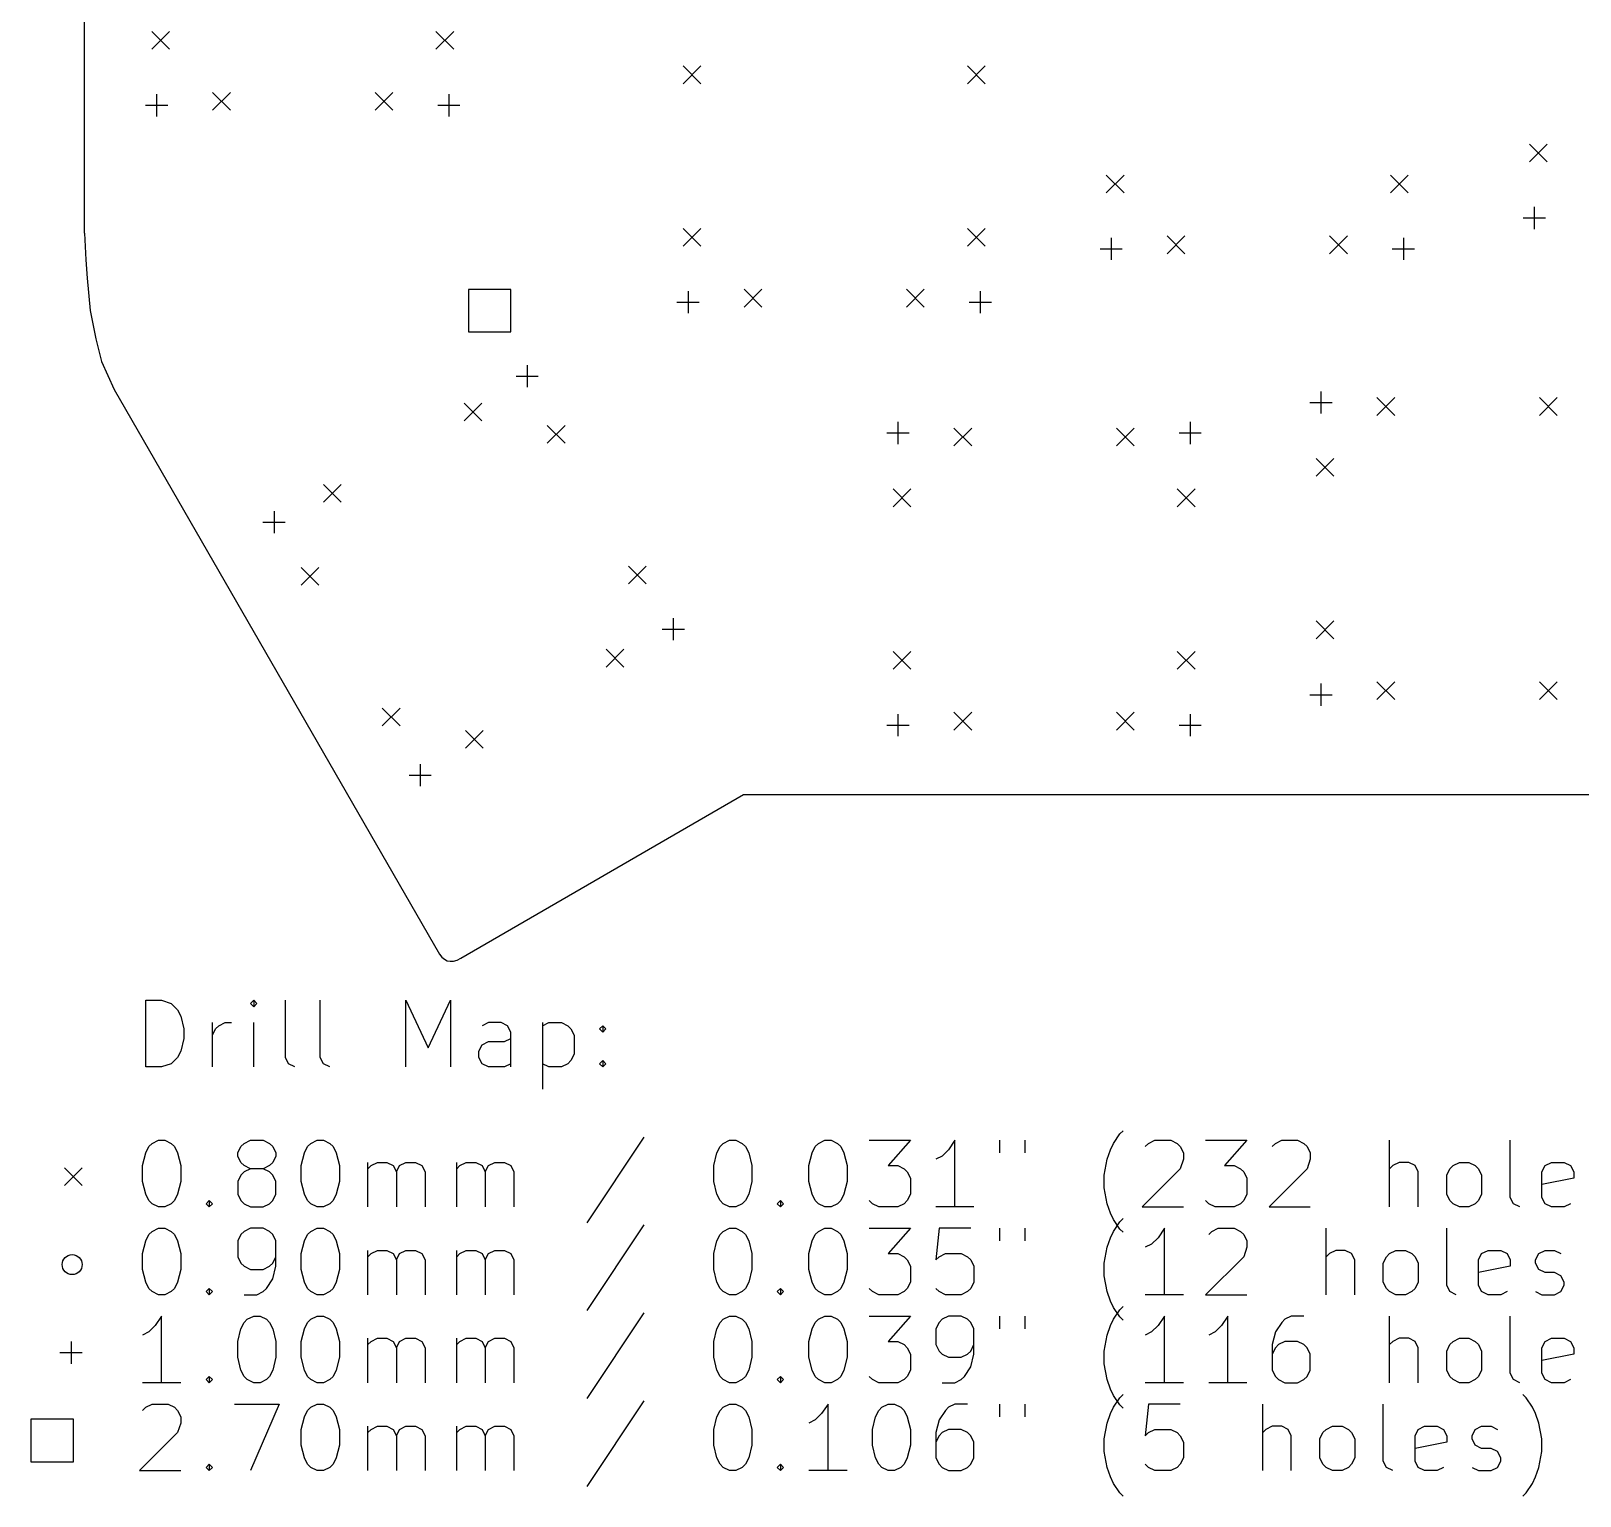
# Model space of a CAD drawing. Extents: x 78 to 220, y -167 to -36.
# Drawn here: x 78.2 to 148, y -167.5 to -101.5 of the extents above; entities that cross this region are included whole.
import ezdxf

# ---------------------------------------------------------------- set-up
doc = ezdxf.new("R2010")
doc.units = 0
doc.layers.add('BLACK', color=7, linetype='CONTINUOUS')

msp = doc.modelspace()

# ---------------------------------------------------------------- linework, layer by layer
at = {"layer": 'BLACK', "linetype": 'CONTINUOUS'}
for p, q in [((80.645, -110.617), (80.7003, -36.7444)), ((83.6748, -101.543), (84.4748, -102.343)), ((84.4748, -101.543), (83.6748, -102.343)), ((96.4748, -101.543), (97.2748, -102.343)), ((97.2748, -101.543), (96.4748, -102.343)), ((107.6, -103.092), (108.4, -103.892)), ((108.4, -103.092), (107.6, -103.892)), ((120.4, -103.092), (121.2, -103.892)), ((121.2, -103.092), (120.4, -103.892)), ((83.8962, -104.364), (83.8962, -105.364)), ((86.4172, -104.285), (87.2172, -105.085)), ((87.2172, -104.285), (86.4172, -105.085)), ((93.7324, -104.285), (94.5324, -105.085)), ((94.5324, -104.285), (93.7324, -105.085)), ((97.0534, -104.364), (97.0534, -105.364)), ((83.3962, -104.864), (84.3962, -104.864)), ((96.5534, -104.864), (97.5534, -104.864)), ((145.7, -106.618), (146.5, -107.418)), ((146.5, -106.618), (145.7, -107.418)), ((126.65, -108.008), (127.45, -108.808)), ((127.45, -108.008), (126.65, -108.808)), ((139.45, -108.008), (140.25, -108.808)), ((140.25, -108.008), (139.45, -108.808)), ((145.921, -109.439), (145.921, -110.439)), ((145.421, -109.939), (146.421, -109.939)), ((80.645, -110.617), (80.7085, -111.823)), ((107.6, -110.408), (108.4, -111.208)), ((108.4, -110.408), (107.6, -111.208)), ((120.4, -110.408), (121.2, -111.208)), ((121.2, -110.408), (120.4, -111.208)), ((126.871, -110.829), (126.871, -111.829)), ((129.392, -110.75), (130.192, -111.55)), ((130.192, -110.75), (129.392, -111.55)), ((136.708, -110.75), (137.508, -111.55)), ((137.508, -110.75), (136.708, -111.55)), ((140.029, -110.829), (140.029, -111.829)), ((126.371, -111.329), (127.371, -111.329)), ((139.529, -111.329), (140.529, -111.329)), ((80.7085, -111.823), (80.772, -112.649)), ((80.772, -112.649), (80.899, -114.109)), ((99.8495, -113.155), (97.9403, -113.155)), ((97.9403, -113.155), (97.9403, -115.064)), ((99.8495, -115.064), (99.8495, -113.155)), ((107.821, -113.229), (107.821, -114.229)), ((110.342, -113.15), (111.142, -113.95)), ((111.142, -113.15), (110.342, -113.95)), ((117.658, -113.15), (118.458, -113.95)), ((118.458, -113.15), (117.658, -113.95)), ((120.979, -113.229), (120.979, -114.229)), ((80.899, -114.109), (81.153, -115.379)), ((107.321, -113.729), (108.321, -113.729)), ((120.479, -113.729), (121.479, -113.729)), ((97.9403, -115.064), (99.8495, -115.064)), ((81.153, -115.379), (81.4197, -116.395)), ((81.4197, -116.395), (81.9785, -117.665)), ((100.079, -117.061), (101.079, -117.061)), ((100.579, -116.561), (100.579, -117.561)), ((81.9785, -117.665), (96.6298, -143.088)), ((136.319, -117.75), (136.319, -118.75)), ((97.7386, -118.276), (98.5386, -119.076)), ((98.5386, -118.276), (97.7386, -119.076)), ((135.819, -118.25), (136.819, -118.25)), ((138.84, -118.028), (139.64, -118.828)), ((139.64, -118.028), (138.84, -118.828)), ((146.155, -118.028), (146.955, -118.828)), ((146.955, -118.028), (146.155, -118.828)), ((117.271, -119.121), (117.271, -120.121)), ((130.429, -119.121), (130.429, -120.121)), ((101.485, -119.28), (102.285, -120.08)), ((102.285, -119.28), (101.485, -120.08)), ((116.771, -119.621), (117.771, -119.621)), ((119.792, -119.4), (120.592, -120.2)), ((120.592, -119.4), (119.792, -120.2)), ((127.108, -119.4), (127.908, -120.2)), ((127.908, -119.4), (127.108, -120.2)), ((129.929, -119.621), (130.929, -119.621)), ((136.098, -120.771), (136.898, -121.571)), ((136.898, -120.771), (136.098, -121.571)), ((91.4034, -121.934), (92.2034, -122.734)), ((92.2034, -121.934), (91.4034, -122.734)), ((117.05, -122.142), (117.85, -122.942)), ((117.85, -122.142), (117.05, -122.942)), ((129.85, -122.142), (130.65, -122.942)), ((130.65, -122.142), (129.85, -122.942)), ((89.1845, -123.14), (89.1845, -124.14)), ((88.6845, -123.64), (89.6845, -123.64)), ((90.3996, -125.68), (91.1996, -126.48)), ((91.1996, -125.68), (90.3996, -126.48)), ((105.142, -125.615), (105.942, -126.415)), ((105.942, -125.615), (105.142, -126.415)), ((107.158, -127.955), (107.158, -128.955)), ((136.098, -128.086), (136.898, -128.886)), ((136.898, -128.086), (136.098, -128.886)), ((106.658, -128.455), (107.658, -128.455)), ((104.139, -129.361), (104.939, -130.161)), ((104.939, -129.361), (104.139, -130.161)), ((117.05, -129.458), (117.85, -130.258)), ((117.85, -129.458), (117.05, -130.258)), ((129.85, -129.458), (130.65, -130.258)), ((130.65, -129.458), (129.85, -130.258)), ((136.319, -130.907), (136.319, -131.907)), ((138.84, -130.828), (139.64, -131.628)), ((139.64, -130.828), (138.84, -131.628)), ((146.155, -130.828), (146.955, -131.628)), ((146.955, -130.828), (146.155, -131.628)), ((135.819, -131.407), (136.819, -131.407)), ((94.0572, -132.015), (94.8572, -132.815)), ((94.8572, -132.015), (94.0572, -132.815)), ((117.271, -132.279), (117.271, -133.279)), ((119.792, -132.2), (120.592, -133)), ((120.592, -132.2), (119.792, -133)), ((127.108, -132.2), (127.908, -133)), ((127.908, -132.2), (127.108, -133)), ((130.429, -132.279), (130.429, -133.279)), ((97.8034, -133.019), (98.6034, -133.819)), ((98.6034, -133.019), (97.8034, -133.819)), ((116.771, -132.779), (117.771, -132.779)), ((129.929, -132.779), (130.929, -132.779)), ((95.7631, -134.534), (95.7631, -135.534)), ((95.2631, -135.034), (96.2631, -135.034)), ((97.5948, -143.272), (110.32, -135.905)), ((110.32, -135.905), (170.693, -135.905)), ((96.6298, -143.088), (96.7353, -143.223)), ((96.7353, -143.223), (96.8523, -143.323)), ((96.8523, -143.323), (96.9805, -143.386)), ((96.9805, -143.386), (97.1193, -143.414)), ((97.1193, -143.414), (97.2682, -143.404)), ((97.2682, -143.404), (97.4269, -143.357)), ((97.4269, -143.357), (97.5948, -143.272)), ((83.4093, -148.171), (83.4093, -145.171)), ((83.4093, -145.171), (84.1236, -145.171)), ((84.1236, -145.171), (84.5521, -145.314)), ((84.5521, -145.314), (84.8379, -145.6)), ((84.8379, -145.6), (84.9807, -145.885)), ((88.2664, -145.171), (88.1236, -145.314)), ((88.1236, -145.314), (88.2664, -145.457)), ((88.4093, -145.314), (88.2664, -145.171)), ((88.2664, -145.171), (88.2664, -145.457)), ((88.2664, -145.457), (88.4093, -145.314)), ((89.695, -147.743), (89.695, -145.171)), ((91.2664, -147.743), (91.2664, -145.171)), ((95.1236, -148.171), (95.1236, -145.171)), ((95.1236, -145.171), (96.1236, -147.314)), ((96.1236, -147.314), (97.1236, -145.171)), ((97.1236, -145.171), (97.1236, -148.171)), ((84.9807, -145.885), (85.1236, -146.457)), ((86.4093, -148.171), (86.4093, -146.171)), ((86.5521, -146.457), (86.695, -146.314)), ((86.695, -146.314), (86.9807, -146.171)), ((86.9807, -146.171), (87.2664, -146.171)), ((88.2664, -148.171), (88.2664, -146.171)), ((98.8379, -146.171), (98.5521, -146.314)), ((99.4093, -146.171), (98.8379, -146.171)), ((99.695, -146.314), (99.4093, -146.171)), ((99.8379, -146.6), (99.695, -146.314)), ((101.266, -146.171), (101.266, -149.171)), ((101.266, -146.314), (101.552, -146.171)), ((101.552, -146.171), (102.124, -146.171)), ((102.124, -146.171), (102.409, -146.314)), ((102.409, -146.314), (102.552, -146.457)), ((103.838, -146.457), (103.981, -146.314)), ((103.981, -146.314), (104.124, -146.457)), ((103.981, -146.314), (103.981, -146.6)), ((85.1236, -146.885), (84.9807, -147.457)), ((85.1236, -146.457), (85.1236, -146.885)), ((86.4093, -146.743), (86.5521, -146.457)), ((98.5521, -147.171), (98.8379, -147.028)), ((98.8379, -147.028), (99.5521, -147.028)), ((99.5521, -147.028), (99.8379, -146.885)), ((99.8379, -148.171), (99.8379, -146.6)), ((102.552, -146.457), (102.695, -146.743)), ((102.695, -146.743), (102.695, -147.6)), ((103.981, -146.6), (103.838, -146.457)), ((104.124, -146.457), (103.981, -146.6)), ((84.8379, -147.743), (84.5521, -148.028)), ((84.9807, -147.457), (84.8379, -147.743)), ((89.8379, -148.028), (89.695, -147.743)), ((91.4093, -148.028), (91.2664, -147.743)), ((98.4093, -147.457), (98.5521, -147.171)), ((98.4093, -147.743), (98.4093, -147.457)), ((98.5521, -148.028), (98.4093, -147.743)), ((102.695, -147.6), (102.552, -147.885)), ((84.1236, -148.171), (83.4093, -148.171)), ((84.5521, -148.028), (84.1236, -148.171)), ((90.1236, -148.171), (89.8379, -148.028)), ((91.695, -148.171), (91.4093, -148.028)), ((98.8379, -148.171), (98.5521, -148.028)), ((99.5521, -148.171), (98.8379, -148.171)), ((99.8379, -148.028), (99.5521, -148.171)), ((101.552, -148.171), (101.266, -148.028)), ((102.124, -148.171), (101.552, -148.171)), ((102.409, -148.028), (102.124, -148.171)), ((102.552, -147.885), (102.409, -148.028)), ((103.838, -148.028), (103.981, -147.885)), ((103.981, -148.171), (103.838, -148.028)), ((103.981, -147.885), (104.124, -148.028)), ((103.981, -147.885), (103.981, -148.171)), ((104.124, -148.028), (103.981, -148.171)), ((105.838, -151.328), (103.266, -155.185)), ((126.981, -151.614), (127.266, -151.185)), ((127.266, -151.185), (127.409, -151.043)), ((83.4093, -152.043), (83.5521, -151.757)), ((83.5521, -151.757), (83.695, -151.614)), ((83.695, -151.614), (83.9807, -151.471)), ((83.9807, -151.471), (84.2664, -151.471)), ((84.2664, -151.471), (84.5521, -151.614)), ((84.5521, -151.614), (84.695, -151.757)), ((84.695, -151.757), (84.8379, -152.043)), ((87.5521, -152.043), (87.695, -151.757)), ((87.695, -151.757), (87.8379, -151.614)), ((87.8379, -151.614), (88.1236, -151.471)), ((88.1236, -151.471), (88.695, -151.471)), ((88.695, -151.471), (88.9807, -151.614)), ((88.9807, -151.614), (89.1236, -151.757)), ((89.1236, -151.757), (89.2664, -152.043)), ((90.5521, -152.043), (90.695, -151.757)), ((90.695, -151.757), (90.8379, -151.614)), ((90.8379, -151.614), (91.1236, -151.471)), ((91.1236, -151.471), (91.4093, -151.471)), ((91.4093, -151.471), (91.695, -151.614)), ((91.695, -151.614), (91.8379, -151.757)), ((91.8379, -151.757), (91.9807, -152.043)), ((109.124, -152.043), (109.266, -151.757)), ((109.266, -151.757), (109.409, -151.614)), ((109.409, -151.614), (109.695, -151.471)), ((109.695, -151.471), (109.981, -151.471)), ((109.981, -151.471), (110.266, -151.614)), ((110.266, -151.614), (110.409, -151.757)), ((110.409, -151.757), (110.552, -152.043)), ((113.409, -152.043), (113.552, -151.757)), ((113.552, -151.757), (113.695, -151.614)), ((113.695, -151.614), (113.981, -151.471)), ((113.981, -151.471), (114.266, -151.471)), ((114.266, -151.471), (114.552, -151.614)), ((114.552, -151.614), (114.695, -151.757)), ((114.695, -151.757), (114.838, -152.043)), ((115.981, -151.471), (117.838, -151.471)), ((117.838, -151.471), (116.838, -152.614)), ((119.552, -151.9), (119.266, -152.185)), ((119.838, -151.471), (119.552, -151.9)), ((119.838, -154.471), (119.838, -151.471)), ((121.838, -151.471), (121.838, -152.043)), ((122.981, -151.471), (122.981, -152.043)), ((126.695, -152.328), (126.838, -151.9)), ((126.838, -151.9), (126.981, -151.614)), ((128.409, -151.757), (128.552, -151.614)), ((128.552, -151.614), (128.838, -151.471)), ((128.838, -151.471), (129.552, -151.471)), ((129.552, -151.471), (129.838, -151.614)), ((129.838, -151.614), (129.981, -151.757)), ((129.981, -151.757), (130.124, -152.043)), ((131.124, -151.471), (132.981, -151.471)), ((132.981, -151.471), (131.981, -152.614)), ((134.124, -151.757), (134.266, -151.614)), ((134.266, -151.614), (134.552, -151.471)), ((134.552, -151.471), (135.266, -151.471)), ((135.266, -151.471), (135.552, -151.614)), ((135.552, -151.614), (135.695, -151.757)), ((135.695, -151.757), (135.838, -152.043)), ((139.409, -154.471), (139.409, -151.471)), ((144.838, -154.043), (144.838, -151.471)), ((79.745, -152.714), (80.545, -153.514)), ((80.545, -152.714), (79.745, -153.514)), ((83.2664, -152.614), (83.4093, -152.043)), ((83.2664, -153.328), (83.2664, -152.614)), ((84.8379, -152.043), (84.9807, -152.614)), ((84.9807, -152.614), (84.9807, -153.328)), ((87.5521, -152.185), (87.5521, -152.043)), ((87.695, -152.471), (87.5521, -152.185)), ((87.8379, -152.614), (87.695, -152.471)), ((88.1236, -152.757), (87.8379, -152.614)), ((88.9807, -152.614), (88.695, -152.757)), ((89.1236, -152.471), (88.9807, -152.614)), ((89.2664, -152.185), (89.1236, -152.471)), ((89.2664, -152.043), (89.2664, -152.185)), ((90.4093, -152.614), (90.5521, -152.043)), ((90.4093, -153.328), (90.4093, -152.614)), ((91.9807, -152.043), (92.1236, -152.614)), ((92.1236, -152.614), (92.1236, -153.328)), ((93.4093, -154.471), (93.4093, -152.471)), ((93.4093, -152.757), (93.5521, -152.614)), ((93.5521, -152.614), (93.8379, -152.471)), ((93.8379, -152.471), (94.2664, -152.471)), ((94.2664, -152.471), (94.5521, -152.614)), ((94.5521, -152.614), (94.695, -152.9)), ((94.695, -152.9), (94.8379, -152.614)), ((94.8379, -152.614), (95.1236, -152.471)), ((95.1236, -152.471), (95.5521, -152.471)), ((95.5521, -152.471), (95.8379, -152.614)), ((95.8379, -152.614), (95.9807, -152.9)), ((97.4093, -154.471), (97.4093, -152.471)), ((97.4093, -152.757), (97.5521, -152.614)), ((97.5521, -152.614), (97.8379, -152.471)), ((97.8379, -152.471), (98.2664, -152.471)), ((98.2664, -152.471), (98.5521, -152.614)), ((98.5521, -152.614), (98.695, -152.9)), ((98.695, -152.9), (98.8379, -152.614)), ((98.8379, -152.614), (99.1236, -152.471)), ((99.1236, -152.471), (99.5521, -152.471)), ((99.5521, -152.471), (99.8379, -152.614)), ((99.8379, -152.614), (99.9807, -152.9)), ((108.981, -152.614), (109.124, -152.043)), ((108.981, -153.328), (108.981, -152.614)), ((110.552, -152.043), (110.695, -152.614)), ((110.695, -152.614), (110.695, -153.328)), ((113.266, -152.614), (113.409, -152.043)), ((113.266, -153.328), (113.266, -152.614)), ((114.838, -152.043), (114.981, -152.614)), ((114.981, -152.614), (114.981, -153.328)), ((116.838, -152.614), (117.266, -152.614)), ((117.266, -152.614), (117.552, -152.757)), ((119.266, -152.185), (118.981, -152.328)), ((126.552, -153.043), (126.695, -152.328)), ((130.124, -152.328), (129.981, -152.757)), ((130.124, -152.043), (130.124, -152.328)), ((131.981, -152.614), (132.409, -152.614)), ((132.409, -152.614), (132.695, -152.757)), ((135.838, -152.328), (135.695, -152.757)), ((135.838, -152.043), (135.838, -152.328)), ((139.552, -152.614), (139.409, -152.757)), ((139.838, -152.471), (139.552, -152.614)), ((140.266, -152.471), (139.838, -152.471)), ((140.552, -152.614), (140.266, -152.471)), ((140.695, -152.9), (140.552, -152.614)), ((142.124, -152.757), (142.266, -152.614)), ((142.266, -152.614), (142.552, -152.471)), ((142.552, -152.471), (142.981, -152.471)), ((142.981, -152.471), (143.266, -152.614)), ((143.266, -152.614), (143.409, -152.757)), ((146.266, -152.9), (146.409, -152.614)), ((146.409, -152.614), (146.695, -152.471)), ((146.695, -152.471), (147.266, -152.471)), ((147.266, -152.471), (147.552, -152.614)), ((147.552, -152.614), (147.695, -152.9)), ((83.4093, -153.9), (83.2664, -153.328)), ((84.9807, -153.328), (84.8379, -153.9)), ((87.695, -153.043), (87.5521, -153.328)), ((87.5521, -153.328), (87.5521, -153.9)), ((87.8379, -152.9), (87.695, -153.043)), ((88.1236, -152.757), (87.8379, -152.9)), ((88.695, -152.757), (88.1236, -152.757)), ((88.9807, -152.9), (88.695, -152.757)), ((89.1236, -153.043), (88.9807, -152.9)), ((89.2664, -153.328), (89.1236, -153.043)), ((89.2664, -153.9), (89.2664, -153.328)), ((90.5521, -153.9), (90.4093, -153.328)), ((92.1236, -153.328), (91.9807, -153.9)), ((94.695, -152.9), (94.695, -154.471)), ((95.9807, -152.9), (95.9807, -154.471)), ((98.695, -152.9), (98.695, -154.471)), ((99.9807, -152.9), (99.9807, -154.471)), ((109.124, -153.9), (108.981, -153.328)), ((110.695, -153.328), (110.552, -153.9)), ((113.409, -153.9), (113.266, -153.328)), ((114.981, -153.328), (114.838, -153.9)), ((117.552, -152.757), (117.695, -152.9)), ((117.695, -152.9), (117.838, -153.185)), ((117.838, -153.185), (117.838, -153.9)), ((126.552, -153.614), (126.552, -153.043)), ((129.981, -152.757), (128.266, -154.471)), ((132.695, -152.757), (132.838, -152.9)), ((132.838, -152.9), (132.981, -153.185)), ((132.981, -153.185), (132.981, -153.9)), ((135.695, -152.757), (133.981, -154.471)), ((140.695, -154.471), (140.695, -152.9)), ((141.981, -153.043), (142.124, -152.757)), ((141.981, -153.9), (141.981, -153.043)), ((143.409, -152.757), (143.552, -153.043)), ((143.552, -153.043), (143.552, -153.9)), ((146.266, -154.043), (146.266, -152.9)), ((147.695, -153.185), (146.266, -153.471)), ((147.695, -152.9), (147.695, -153.185)), ((83.5521, -154.185), (83.4093, -153.9)), ((84.8379, -153.9), (84.695, -154.185)), ((87.5521, -153.9), (87.695, -154.185)), ((89.1236, -154.185), (89.2664, -153.9)), ((90.695, -154.185), (90.5521, -153.9)), ((91.9807, -153.9), (91.8379, -154.185)), ((109.266, -154.185), (109.124, -153.9)), ((110.552, -153.9), (110.409, -154.185)), ((113.552, -154.185), (113.409, -153.9)), ((114.838, -153.9), (114.695, -154.185)), ((117.838, -153.9), (117.695, -154.185)), ((126.695, -154.328), (126.552, -153.614)), ((132.981, -153.9), (132.838, -154.185)), ((142.124, -154.185), (141.981, -153.9)), ((143.552, -153.9), (143.409, -154.185)), ((144.981, -154.328), (144.838, -154.043)), ((146.409, -154.328), (146.266, -154.043)), ((83.695, -154.328), (83.5521, -154.185)), ((83.9807, -154.471), (83.695, -154.328)), ((84.2664, -154.471), (83.9807, -154.471)), ((84.5521, -154.328), (84.2664, -154.471)), ((84.695, -154.185), (84.5521, -154.328)), ((86.1236, -154.328), (86.2664, -154.185)), ((86.2664, -154.471), (86.1236, -154.328)), ((86.2664, -154.185), (86.4093, -154.328)), ((86.2664, -154.185), (86.2664, -154.471)), ((86.4093, -154.328), (86.2664, -154.471)), ((87.695, -154.185), (87.8379, -154.328)), ((87.8379, -154.328), (88.1236, -154.471)), ((88.1236, -154.471), (88.695, -154.471)), ((88.695, -154.471), (88.9807, -154.328)), ((88.9807, -154.328), (89.1236, -154.185)), ((90.8379, -154.328), (90.695, -154.185)), ((91.1236, -154.471), (90.8379, -154.328)), ((91.4093, -154.471), (91.1236, -154.471)), ((91.695, -154.328), (91.4093, -154.471)), ((91.8379, -154.185), (91.695, -154.328)), ((109.409, -154.328), (109.266, -154.185)), ((109.695, -154.471), (109.409, -154.328)), ((109.981, -154.471), (109.695, -154.471)), ((110.266, -154.328), (109.981, -154.471)), ((110.409, -154.185), (110.266, -154.328)), ((111.838, -154.328), (111.981, -154.185)), ((111.981, -154.471), (111.838, -154.328)), ((111.981, -154.185), (112.124, -154.328)), ((111.981, -154.185), (111.981, -154.471)), ((112.124, -154.328), (111.981, -154.471)), ((113.695, -154.328), (113.552, -154.185)), ((113.981, -154.471), (113.695, -154.328)), ((114.266, -154.471), (113.981, -154.471)), ((114.552, -154.328), (114.266, -154.471)), ((114.695, -154.185), (114.552, -154.328)), ((116.124, -154.328), (115.981, -154.185)), ((116.409, -154.471), (116.124, -154.328)), ((117.266, -154.471), (116.409, -154.471)), ((117.552, -154.328), (117.266, -154.471)), ((117.695, -154.185), (117.552, -154.328)), ((120.695, -154.471), (118.981, -154.471)), ((126.838, -154.757), (126.695, -154.328)), ((126.981, -155.043), (126.838, -154.757)), ((128.266, -154.471), (130.124, -154.471)), ((131.266, -154.328), (131.124, -154.185)), ((131.552, -154.471), (131.266, -154.328)), ((132.409, -154.471), (131.552, -154.471)), ((132.695, -154.328), (132.409, -154.471)), ((132.838, -154.185), (132.695, -154.328)), ((133.981, -154.471), (135.838, -154.471)), ((142.266, -154.328), (142.124, -154.185)), ((142.552, -154.471), (142.266, -154.328)), ((142.981, -154.471), (142.552, -154.471)), ((143.266, -154.328), (142.981, -154.471)), ((143.409, -154.185), (143.266, -154.328)), ((145.266, -154.471), (144.981, -154.328)), ((146.695, -154.471), (146.409, -154.328)), ((147.266, -154.471), (146.695, -154.471)), ((147.552, -154.328), (147.266, -154.471)), ((83.695, -155.574), (83.9807, -155.431)), ((83.9807, -155.431), (84.2664, -155.431)), ((84.2664, -155.431), (84.5521, -155.574)), ((88.1236, -155.431), (87.8379, -155.574)), ((88.695, -155.431), (88.1236, -155.431)), ((88.9807, -155.574), (88.695, -155.431)), ((90.8379, -155.574), (91.1236, -155.431)), ((91.1236, -155.431), (91.4093, -155.431)), ((91.4093, -155.431), (91.695, -155.574)), ((105.838, -155.288), (103.266, -159.145)), ((109.409, -155.574), (109.695, -155.431)), ((109.695, -155.431), (109.981, -155.431)), ((109.981, -155.431), (110.266, -155.574)), ((113.695, -155.574), (113.981, -155.431)), ((113.981, -155.431), (114.266, -155.431)), ((114.266, -155.431), (114.552, -155.574)), ((115.981, -155.431), (117.838, -155.431)), ((117.838, -155.431), (116.838, -156.574)), ((119.124, -155.431), (118.981, -156.86)), ((120.552, -155.431), (119.124, -155.431)), ((121.838, -155.431), (121.838, -156.003)), ((122.981, -155.431), (122.981, -156.003)), ((127.266, -155.471), (126.981, -155.043)), ((126.981, -155.574), (127.266, -155.145)), ((127.266, -155.145), (127.409, -155.003)), ((127.409, -155.614), (127.266, -155.471)), ((129.266, -155.431), (128.981, -155.86)), ((129.266, -158.431), (129.266, -155.431)), ((131.409, -155.574), (131.695, -155.431)), ((131.695, -155.431), (132.409, -155.431)), ((132.409, -155.431), (132.695, -155.574)), ((136.552, -158.431), (136.552, -155.431)), ((141.981, -158.003), (141.981, -155.431)), ((83.2664, -156.574), (83.4093, -156.003)), ((83.4093, -156.003), (83.5521, -155.717)), ((83.5521, -155.717), (83.695, -155.574)), ((84.5521, -155.574), (84.695, -155.717)), ((84.695, -155.717), (84.8379, -156.003)), ((84.8379, -156.003), (84.9807, -156.574)), ((87.695, -155.717), (87.5521, -156.003)), ((87.5521, -156.003), (87.5521, -156.717)), ((87.8379, -155.574), (87.695, -155.717)), ((89.1236, -155.717), (88.9807, -155.574)), ((89.2664, -156.003), (89.1236, -155.717)), ((89.2664, -157.145), (89.2664, -156.003)), ((90.4093, -156.574), (90.5521, -156.003)), ((90.5521, -156.003), (90.695, -155.717)), ((90.695, -155.717), (90.8379, -155.574)), ((91.695, -155.574), (91.8379, -155.717)), ((91.8379, -155.717), (91.9807, -156.003)), ((91.9807, -156.003), (92.1236, -156.574)), ((108.981, -156.574), (109.124, -156.003)), ((109.124, -156.003), (109.266, -155.717)), ((109.266, -155.717), (109.409, -155.574)), ((110.266, -155.574), (110.409, -155.717)), ((110.409, -155.717), (110.552, -156.003)), ((110.552, -156.003), (110.695, -156.574)), ((113.266, -156.574), (113.409, -156.003)), ((113.409, -156.003), (113.552, -155.717)), ((113.552, -155.717), (113.695, -155.574)), ((114.552, -155.574), (114.695, -155.717)), ((114.695, -155.717), (114.838, -156.003)), ((114.838, -156.003), (114.981, -156.574)), ((126.695, -156.288), (126.838, -155.86)), ((126.838, -155.86), (126.981, -155.574)), ((128.695, -156.145), (128.409, -156.288)), ((128.981, -155.86), (128.695, -156.145)), ((131.266, -155.717), (131.409, -155.574)), ((132.695, -155.574), (132.838, -155.717)), ((132.838, -155.717), (132.981, -156.003)), ((132.981, -156.003), (132.981, -156.288)), ((83.2664, -157.288), (83.2664, -156.574)), ((84.9807, -156.574), (84.9807, -157.288)), ((87.5521, -156.717), (87.695, -157.003)), ((89.1236, -157.003), (89.2664, -156.717)), ((90.4093, -157.288), (90.4093, -156.574)), ((92.1236, -156.574), (92.1236, -157.288)), ((93.4093, -158.431), (93.4093, -156.431)), ((93.4093, -156.717), (93.5521, -156.574)), ((93.5521, -156.574), (93.8379, -156.431)), ((93.8379, -156.431), (94.2664, -156.431)), ((94.2664, -156.431), (94.5521, -156.574)), ((94.5521, -156.574), (94.695, -156.86)), ((94.695, -156.86), (94.8379, -156.574)), ((94.695, -156.86), (94.695, -158.431)), ((94.8379, -156.574), (95.1236, -156.431)), ((95.1236, -156.431), (95.5521, -156.431)), ((95.5521, -156.431), (95.8379, -156.574)), ((95.8379, -156.574), (95.9807, -156.86)), ((95.9807, -156.86), (95.9807, -158.431)), ((97.4093, -158.431), (97.4093, -156.431)), ((97.4093, -156.717), (97.5521, -156.574)), ((97.5521, -156.574), (97.8379, -156.431)), ((97.8379, -156.431), (98.2664, -156.431)), ((98.2664, -156.431), (98.5521, -156.574)), ((98.5521, -156.574), (98.695, -156.86)), ((98.695, -156.86), (98.8379, -156.574)), ((98.695, -156.86), (98.695, -158.431)), ((98.8379, -156.574), (99.1236, -156.431)), ((99.1236, -156.431), (99.5521, -156.431)), ((99.5521, -156.431), (99.8379, -156.574)), ((99.8379, -156.574), (99.9807, -156.86)), ((99.9807, -156.86), (99.9807, -158.431)), ((108.981, -157.288), (108.981, -156.574)), ((110.695, -156.574), (110.695, -157.288)), ((113.266, -157.288), (113.266, -156.574)), ((114.981, -156.574), (114.981, -157.288)), ((116.838, -156.574), (117.266, -156.574)), ((117.266, -156.574), (117.552, -156.717)), ((117.552, -156.717), (117.695, -156.86)), ((117.695, -156.86), (117.838, -157.145)), ((118.981, -156.86), (119.124, -156.717)), ((119.124, -156.717), (119.409, -156.574)), ((119.409, -156.574), (120.124, -156.574)), ((120.124, -156.574), (120.409, -156.717)), ((120.409, -156.717), (120.552, -156.86)), ((120.552, -156.86), (120.695, -157.145)), ((126.552, -157.003), (126.695, -156.288)), ((132.838, -156.717), (131.124, -158.431)), ((132.981, -156.288), (132.838, -156.717)), ((136.695, -156.574), (136.552, -156.717)), ((136.981, -156.431), (136.695, -156.574)), ((137.409, -156.431), (136.981, -156.431)), ((137.695, -156.574), (137.409, -156.431)), ((137.838, -156.86), (137.695, -156.574)), ((137.838, -158.431), (137.838, -156.86)), ((139.124, -157.003), (139.266, -156.717)), ((139.266, -156.717), (139.409, -156.574)), ((139.409, -156.574), (139.695, -156.431)), ((139.695, -156.431), (140.124, -156.431)), ((140.124, -156.431), (140.409, -156.574)), ((140.409, -156.574), (140.552, -156.717)), ((140.552, -156.717), (140.695, -157.003)), ((143.409, -156.86), (143.552, -156.574)), ((143.409, -158.003), (143.409, -156.86)), ((143.552, -156.574), (143.838, -156.431)), ((143.838, -156.431), (144.409, -156.431)), ((144.409, -156.431), (144.695, -156.574)), ((144.695, -156.574), (144.838, -156.86)), ((144.838, -156.86), (144.838, -157.145)), ((145.981, -156.86), (146.124, -156.574)), ((145.981, -157.003), (145.981, -156.86)), ((146.124, -156.574), (146.409, -156.431)), ((146.409, -156.431), (146.838, -156.431)), ((146.838, -156.431), (147.124, -156.574)), ((83.4093, -157.86), (83.2664, -157.288)), ((84.9807, -157.288), (84.8379, -157.86)), ((87.695, -157.003), (87.8379, -157.145)), ((87.8379, -157.145), (88.1236, -157.288)), ((88.1236, -157.288), (88.695, -157.288)), ((88.695, -157.288), (88.9807, -157.145)), ((88.9807, -157.145), (89.1236, -157.003)), ((89.1236, -157.717), (89.2664, -157.145)), ((90.5521, -157.86), (90.4093, -157.288)), ((92.1236, -157.288), (91.9807, -157.86)), ((109.124, -157.86), (108.981, -157.288)), ((110.695, -157.288), (110.552, -157.86)), ((113.409, -157.86), (113.266, -157.288)), ((114.981, -157.288), (114.838, -157.86)), ((117.838, -157.145), (117.838, -157.86)), ((120.695, -157.145), (120.695, -157.86)), ((126.552, -157.574), (126.552, -157.003)), ((126.695, -158.288), (126.552, -157.574)), ((139.124, -157.86), (139.124, -157.003)), ((140.695, -157.003), (140.695, -157.86)), ((144.838, -157.145), (143.409, -157.431)), ((146.124, -157.288), (145.981, -157.003)), ((146.409, -157.431), (146.124, -157.288)), ((146.838, -157.431), (146.409, -157.431)), ((147.124, -157.574), (146.838, -157.431)), ((147.266, -157.86), (147.124, -157.574)), ((83.5521, -158.145), (83.4093, -157.86)), ((83.695, -158.288), (83.5521, -158.145)), ((83.9807, -158.431), (83.695, -158.288)), ((84.5521, -158.288), (84.2664, -158.431)), ((84.695, -158.145), (84.5521, -158.288)), ((84.8379, -157.86), (84.695, -158.145)), ((86.1236, -158.288), (86.2664, -158.145)), ((86.2664, -158.431), (86.1236, -158.288)), ((86.2664, -158.145), (86.4093, -158.288)), ((86.2664, -158.145), (86.2664, -158.431)), ((86.4093, -158.288), (86.2664, -158.431)), ((88.4093, -158.431), (88.695, -158.288)), ((88.695, -158.288), (88.8379, -158.145)), ((88.8379, -158.145), (89.1236, -157.717)), ((90.695, -158.145), (90.5521, -157.86)), ((90.8379, -158.288), (90.695, -158.145)), ((91.1236, -158.431), (90.8379, -158.288)), ((91.695, -158.288), (91.4093, -158.431)), ((91.8379, -158.145), (91.695, -158.288)), ((91.9807, -157.86), (91.8379, -158.145)), ((109.266, -158.145), (109.124, -157.86)), ((109.409, -158.288), (109.266, -158.145)), ((109.695, -158.431), (109.409, -158.288)), ((110.266, -158.288), (109.981, -158.431)), ((110.409, -158.145), (110.266, -158.288)), ((110.552, -157.86), (110.409, -158.145)), ((111.838, -158.288), (111.981, -158.145)), ((111.981, -158.431), (111.838, -158.288)), ((111.981, -158.145), (112.124, -158.288)), ((111.981, -158.145), (111.981, -158.431)), ((112.124, -158.288), (111.981, -158.431)), ((113.552, -158.145), (113.409, -157.86)), ((113.695, -158.288), (113.552, -158.145)), ((113.981, -158.431), (113.695, -158.288)), ((114.552, -158.288), (114.266, -158.431)), ((114.695, -158.145), (114.552, -158.288)), ((114.838, -157.86), (114.695, -158.145)), ((116.124, -158.288), (115.981, -158.145)), ((116.409, -158.431), (116.124, -158.288)), ((117.552, -158.288), (117.266, -158.431)), ((117.695, -158.145), (117.552, -158.288)), ((117.838, -157.86), (117.695, -158.145)), ((119.124, -158.288), (118.981, -158.145)), ((119.409, -158.431), (119.124, -158.288)), ((120.409, -158.288), (120.124, -158.431)), ((120.552, -158.145), (120.409, -158.288)), ((120.695, -157.86), (120.552, -158.145)), ((126.838, -158.717), (126.695, -158.288)), ((139.266, -158.145), (139.124, -157.86)), ((139.409, -158.288), (139.266, -158.145)), ((139.695, -158.431), (139.409, -158.288)), ((140.409, -158.288), (140.124, -158.431)), ((140.552, -158.145), (140.409, -158.288)), ((140.695, -157.86), (140.552, -158.145)), ((142.124, -158.288), (141.981, -158.003)), ((142.409, -158.431), (142.124, -158.288)), ((143.552, -158.288), (143.409, -158.003)), ((143.838, -158.431), (143.552, -158.288)), ((144.695, -158.288), (144.409, -158.431)), ((145.981, -158.288), (146.266, -158.431)), ((146.838, -158.431), (147.124, -158.288)), ((147.124, -158.288), (147.266, -158.003)), ((147.266, -158.003), (147.266, -157.86)), ((84.2664, -158.431), (83.9807, -158.431)), ((87.8379, -158.431), (88.4093, -158.431)), ((91.4093, -158.431), (91.1236, -158.431)), ((109.981, -158.431), (109.695, -158.431)), ((114.266, -158.431), (113.981, -158.431)), ((117.266, -158.431), (116.409, -158.431)), ((120.124, -158.431), (119.409, -158.431)), ((126.981, -159.003), (126.838, -158.717)), ((127.266, -159.431), (126.981, -159.003)), ((127.266, -159.105), (127.409, -158.963)), ((130.124, -158.431), (128.409, -158.431)), ((131.124, -158.431), (132.981, -158.431)), ((140.124, -158.431), (139.695, -158.431)), ((144.409, -158.431), (143.838, -158.431)), ((146.266, -158.431), (146.838, -158.431)), ((84.1236, -159.391), (83.8379, -159.82)), ((84.1236, -162.391), (84.1236, -159.391)), ((87.695, -159.963), (87.8379, -159.677)), ((87.8379, -159.677), (87.9807, -159.534)), ((87.9807, -159.534), (88.2664, -159.391)), ((88.2664, -159.391), (88.5521, -159.391)), ((88.5521, -159.391), (88.8379, -159.534)), ((88.8379, -159.534), (88.9807, -159.677)), ((88.9807, -159.677), (89.1236, -159.963)), ((90.5521, -159.963), (90.695, -159.677)), ((90.695, -159.677), (90.8379, -159.534)), ((90.8379, -159.534), (91.1236, -159.391)), ((91.1236, -159.391), (91.4093, -159.391)), ((91.4093, -159.391), (91.695, -159.534)), ((91.695, -159.534), (91.8379, -159.677)), ((91.8379, -159.677), (91.9807, -159.963)), ((105.838, -159.248), (103.266, -163.105)), ((109.124, -159.963), (109.266, -159.677)), ((109.266, -159.677), (109.409, -159.534)), ((109.409, -159.534), (109.695, -159.391)), ((109.695, -159.391), (109.981, -159.391)), ((109.981, -159.391), (110.266, -159.534)), ((110.266, -159.534), (110.409, -159.677)), ((110.409, -159.677), (110.552, -159.963)), ((113.409, -159.963), (113.552, -159.677)), ((113.552, -159.677), (113.695, -159.534)), ((113.695, -159.534), (113.981, -159.391)), ((113.981, -159.391), (114.266, -159.391)), ((114.266, -159.391), (114.552, -159.534)), ((114.552, -159.534), (114.695, -159.677)), ((114.695, -159.677), (114.838, -159.963)), ((115.981, -159.391), (117.838, -159.391)), ((117.838, -159.391), (116.838, -160.534)), ((119.124, -159.677), (118.981, -159.963)), ((119.266, -159.534), (119.124, -159.677)), ((119.552, -159.391), (119.266, -159.534)), ((120.124, -159.391), (119.552, -159.391)), ((120.409, -159.534), (120.124, -159.391)), ((120.552, -159.677), (120.409, -159.534)), ((120.695, -159.963), (120.552, -159.677)), ((121.838, -159.391), (121.838, -159.963)), ((122.981, -159.391), (122.981, -159.963)), ((126.838, -159.82), (126.981, -159.534)), ((126.981, -159.534), (127.266, -159.105)), ((127.409, -159.574), (127.266, -159.431)), ((129.266, -159.391), (128.981, -159.82)), ((129.266, -162.391), (129.266, -159.391)), ((132.124, -159.391), (131.838, -159.82)), ((132.124, -162.391), (132.124, -159.391)), ((134.552, -159.677), (134.266, -160.105)), ((134.695, -159.534), (134.552, -159.677)), ((134.981, -159.391), (134.695, -159.534)), ((135.552, -159.391), (134.981, -159.391)), ((139.409, -162.391), (139.409, -159.391)), ((144.838, -161.963), (144.838, -159.391)), ((83.5521, -160.105), (83.2664, -160.248)), ((83.8379, -159.82), (83.5521, -160.105)), ((87.5521, -160.534), (87.695, -159.963)), ((89.1236, -159.963), (89.2664, -160.534)), ((90.4093, -160.534), (90.5521, -159.963)), ((91.9807, -159.963), (92.1236, -160.534)), ((93.4093, -162.391), (93.4093, -160.391)), ((93.5521, -160.534), (93.8379, -160.391)), ((93.8379, -160.391), (94.2664, -160.391)), ((94.2664, -160.391), (94.5521, -160.534)), ((94.8379, -160.534), (95.1236, -160.391)), ((95.1236, -160.391), (95.5521, -160.391)), ((95.5521, -160.391), (95.8379, -160.534)), ((97.4093, -162.391), (97.4093, -160.391)), ((97.5521, -160.534), (97.8379, -160.391)), ((97.8379, -160.391), (98.2664, -160.391)), ((98.2664, -160.391), (98.5521, -160.534)), ((98.8379, -160.534), (99.1236, -160.391)), ((99.1236, -160.391), (99.5521, -160.391)), ((99.5521, -160.391), (99.8379, -160.534)), ((108.981, -160.534), (109.124, -159.963)), ((110.552, -159.963), (110.695, -160.534)), ((113.266, -160.534), (113.409, -159.963)), ((114.838, -159.963), (114.981, -160.534)), ((118.981, -159.963), (118.981, -160.677)), ((120.695, -161.105), (120.695, -159.963)), ((126.552, -160.963), (126.695, -160.248)), ((126.695, -160.248), (126.838, -159.82)), ((128.695, -160.105), (128.409, -160.248)), ((128.981, -159.82), (128.695, -160.105)), ((131.552, -160.105), (131.266, -160.248)), ((131.838, -159.82), (131.552, -160.105)), ((134.266, -160.105), (134.124, -160.677)), ((139.838, -160.391), (139.552, -160.534)), ((140.266, -160.391), (139.838, -160.391)), ((140.552, -160.534), (140.266, -160.391)), ((142.266, -160.534), (142.552, -160.391)), ((142.552, -160.391), (142.981, -160.391)), ((142.981, -160.391), (143.266, -160.534)), ((146.409, -160.534), (146.695, -160.391)), ((146.695, -160.391), (147.266, -160.391)), ((147.266, -160.391), (147.552, -160.534)), ((79.545, -161.034), (80.545, -161.034)), ((80.045, -160.534), (80.045, -161.534)), ((87.5521, -161.248), (87.5521, -160.534)), ((89.2664, -160.534), (89.2664, -161.248)), ((90.4093, -161.248), (90.4093, -160.534)), ((92.1236, -160.534), (92.1236, -161.248)), ((93.4093, -160.677), (93.5521, -160.534)), ((94.5521, -160.534), (94.695, -160.82)), ((94.695, -160.82), (94.8379, -160.534)), ((94.695, -160.82), (94.695, -162.391)), ((95.8379, -160.534), (95.9807, -160.82)), ((95.9807, -160.82), (95.9807, -162.391)), ((97.4093, -160.677), (97.5521, -160.534)), ((98.5521, -160.534), (98.695, -160.82)), ((98.695, -160.82), (98.8379, -160.534)), ((98.695, -160.82), (98.695, -162.391)), ((99.8379, -160.534), (99.9807, -160.82)), ((99.9807, -160.82), (99.9807, -162.391)), ((108.981, -161.248), (108.981, -160.534)), ((110.695, -160.534), (110.695, -161.248)), ((113.266, -161.248), (113.266, -160.534)), ((114.981, -160.534), (114.981, -161.248)), ((116.838, -160.534), (117.266, -160.534)), ((117.266, -160.534), (117.552, -160.677)), ((117.552, -160.677), (117.695, -160.82)), ((117.695, -160.82), (117.838, -161.105)), ((118.981, -160.677), (119.124, -160.963)), ((119.124, -160.963), (119.266, -161.105)), ((120.409, -161.105), (120.552, -160.963)), ((120.552, -160.963), (120.695, -160.677)), ((126.552, -161.534), (126.552, -160.963)), ((134.124, -160.677), (134.124, -161.82)), ((134.266, -160.82), (134.124, -161.105)), ((134.409, -160.677), (134.266, -160.82)), ((134.695, -160.534), (134.409, -160.677)), ((135.266, -160.534), (134.695, -160.534)), ((135.552, -160.677), (135.266, -160.534)), ((135.695, -160.82), (135.552, -160.677)), ((135.838, -161.105), (135.695, -160.82)), ((139.552, -160.534), (139.409, -160.677)), ((140.695, -160.82), (140.552, -160.534)), ((140.695, -162.391), (140.695, -160.82)), ((141.981, -160.963), (142.124, -160.677)), ((141.981, -161.82), (141.981, -160.963)), ((142.124, -160.677), (142.266, -160.534)), ((143.266, -160.534), (143.409, -160.677)), ((143.409, -160.677), (143.552, -160.963)), ((143.552, -160.963), (143.552, -161.82)), ((146.266, -160.82), (146.409, -160.534)), ((146.266, -161.963), (146.266, -160.82)), ((147.552, -160.534), (147.695, -160.82)), ((147.695, -160.82), (147.695, -161.105)), ((87.695, -161.82), (87.5521, -161.248)), ((89.2664, -161.248), (89.1236, -161.82)), ((90.5521, -161.82), (90.4093, -161.248)), ((92.1236, -161.248), (91.9807, -161.82)), ((109.124, -161.82), (108.981, -161.248)), ((110.695, -161.248), (110.552, -161.82)), ((113.409, -161.82), (113.266, -161.248)), ((114.981, -161.248), (114.838, -161.82)), ((117.838, -161.105), (117.838, -161.82)), ((119.266, -161.105), (119.552, -161.248)), ((119.552, -161.248), (120.124, -161.248)), ((120.124, -161.248), (120.409, -161.105)), ((120.266, -162.105), (120.552, -161.677)), ((120.552, -161.677), (120.695, -161.105)), ((126.695, -162.248), (126.552, -161.534)), ((135.838, -161.82), (135.838, -161.105)), ((147.695, -161.105), (146.266, -161.391)), ((84.9807, -162.391), (83.2664, -162.391)), ((86.1236, -162.248), (86.2664, -162.105)), ((86.2664, -162.391), (86.1236, -162.248)), ((86.2664, -162.105), (86.4093, -162.248)), ((86.2664, -162.105), (86.2664, -162.391)), ((86.4093, -162.248), (86.2664, -162.391)), ((87.8379, -162.105), (87.695, -161.82)), ((87.9807, -162.248), (87.8379, -162.105)), ((88.2664, -162.391), (87.9807, -162.248)), ((88.5521, -162.391), (88.2664, -162.391)), ((88.8379, -162.248), (88.5521, -162.391)), ((88.9807, -162.105), (88.8379, -162.248)), ((89.1236, -161.82), (88.9807, -162.105)), ((90.695, -162.105), (90.5521, -161.82)), ((90.8379, -162.248), (90.695, -162.105)), ((91.1236, -162.391), (90.8379, -162.248)), ((91.4093, -162.391), (91.1236, -162.391)), ((91.695, -162.248), (91.4093, -162.391)), ((91.8379, -162.105), (91.695, -162.248)), ((91.9807, -161.82), (91.8379, -162.105)), ((109.266, -162.105), (109.124, -161.82)), ((109.409, -162.248), (109.266, -162.105)), ((109.695, -162.391), (109.409, -162.248)), ((109.981, -162.391), (109.695, -162.391)), ((110.266, -162.248), (109.981, -162.391)), ((110.409, -162.105), (110.266, -162.248)), ((110.552, -161.82), (110.409, -162.105)), ((111.838, -162.248), (111.981, -162.105)), ((111.981, -162.391), (111.838, -162.248)), ((111.981, -162.105), (112.124, -162.248)), ((111.981, -162.105), (111.981, -162.391)), ((112.124, -162.248), (111.981, -162.391)), ((113.552, -162.105), (113.409, -161.82)), ((113.695, -162.248), (113.552, -162.105)), ((113.981, -162.391), (113.695, -162.248)), ((114.266, -162.391), (113.981, -162.391)), ((114.552, -162.248), (114.266, -162.391)), ((114.695, -162.105), (114.552, -162.248)), ((114.838, -161.82), (114.695, -162.105)), ((116.124, -162.248), (115.981, -162.105)), ((116.409, -162.391), (116.124, -162.248)), ((117.266, -162.391), (116.409, -162.391)), ((117.552, -162.248), (117.266, -162.391)), ((117.695, -162.105), (117.552, -162.248)), ((117.838, -161.82), (117.695, -162.105)), ((119.266, -162.391), (119.838, -162.391)), ((119.838, -162.391), (120.124, -162.248)), ((120.124, -162.248), (120.266, -162.105)), ((126.838, -162.677), (126.695, -162.248)), ((130.124, -162.391), (128.409, -162.391)), ((132.981, -162.391), (131.266, -162.391)), ((134.124, -161.82), (134.266, -162.105)), ((134.266, -162.105), (134.409, -162.248)), ((134.409, -162.248), (134.695, -162.391)), ((134.695, -162.391), (135.266, -162.391)), ((135.266, -162.391), (135.552, -162.248)), ((135.552, -162.248), (135.695, -162.105)), ((135.695, -162.105), (135.838, -161.82)), ((142.124, -162.105), (141.981, -161.82)), ((142.266, -162.248), (142.124, -162.105)), ((142.552, -162.391), (142.266, -162.248)), ((142.981, -162.391), (142.552, -162.391)), ((143.266, -162.248), (142.981, -162.391)), ((143.409, -162.105), (143.266, -162.248)), ((143.552, -161.82), (143.409, -162.105)), ((144.981, -162.248), (144.838, -161.963)), ((145.266, -162.391), (144.981, -162.248)), ((146.409, -162.248), (146.266, -161.963)), ((146.695, -162.391), (146.409, -162.248)), ((147.266, -162.391), (146.695, -162.391)), ((147.552, -162.248), (147.266, -162.391)), ((126.981, -162.963), (126.838, -162.677)), ((127.266, -163.391), (126.981, -162.963)), ((126.981, -163.494), (127.266, -163.065)), ((127.266, -163.065), (127.409, -162.923)), ((145.552, -163.065), (145.409, -162.923)), ((145.838, -163.494), (145.552, -163.065)), ((83.2664, -163.637), (83.4093, -163.494)), ((83.4093, -163.494), (83.695, -163.351)), ((83.695, -163.351), (84.4093, -163.351)), ((84.4093, -163.351), (84.695, -163.494)), ((84.695, -163.494), (84.8379, -163.637)), ((84.8379, -163.637), (84.9807, -163.923)), ((87.4093, -163.351), (89.4093, -163.351)), ((89.4093, -163.351), (88.1236, -166.351)), ((90.5521, -163.923), (90.695, -163.637)), ((90.695, -163.637), (90.8379, -163.494)), ((90.8379, -163.494), (91.1236, -163.351)), ((91.1236, -163.351), (91.4093, -163.351)), ((91.4093, -163.351), (91.695, -163.494)), ((91.695, -163.494), (91.8379, -163.637)), ((91.8379, -163.637), (91.9807, -163.923)), ((105.838, -163.208), (103.266, -167.065)), ((109.124, -163.923), (109.266, -163.637)), ((109.266, -163.637), (109.409, -163.494)), ((109.409, -163.494), (109.695, -163.351)), ((109.695, -163.351), (109.981, -163.351)), ((109.981, -163.351), (110.266, -163.494)), ((110.266, -163.494), (110.409, -163.637)), ((110.409, -163.637), (110.552, -163.923)), ((113.838, -163.78), (113.552, -164.065)), ((114.124, -163.351), (113.838, -163.78)), ((114.124, -166.351), (114.124, -163.351)), ((116.266, -163.923), (116.409, -163.637)), ((116.409, -163.637), (116.552, -163.494)), ((116.552, -163.494), (116.838, -163.351)), ((116.838, -163.351), (117.124, -163.351)), ((117.124, -163.351), (117.409, -163.494)), ((117.409, -163.494), (117.552, -163.637)), ((117.552, -163.637), (117.695, -163.923)), ((119.409, -163.637), (119.124, -164.065)), ((119.552, -163.494), (119.409, -163.637)), ((119.838, -163.351), (119.552, -163.494)), ((120.409, -163.351), (119.838, -163.351)), ((121.838, -163.351), (121.838, -163.923)), ((122.981, -163.351), (122.981, -163.923)), ((126.695, -164.208), (126.838, -163.78)), ((126.838, -163.78), (126.981, -163.494)), ((127.409, -163.534), (127.266, -163.391)), ((128.552, -163.351), (128.409, -164.78)), ((129.981, -163.351), (128.552, -163.351)), ((133.695, -166.351), (133.695, -163.351)), ((139.124, -165.923), (139.124, -163.351)), ((145.981, -163.78), (145.838, -163.494)), ((146.124, -164.208), (145.981, -163.78)), ((80.1496, -164.039), (78.2404, -164.039)), ((78.2404, -164.039), (78.2404, -165.949)), ((80.1496, -165.949), (80.1496, -164.039)), ((84.9807, -164.208), (84.8379, -164.637)), ((84.9807, -163.923), (84.9807, -164.208)), ((90.4093, -164.494), (90.5521, -163.923)), ((90.4093, -165.208), (90.4093, -164.494)), ((91.9807, -163.923), (92.1236, -164.494)), ((92.1236, -164.494), (92.1236, -165.208)), ((93.4093, -166.351), (93.4093, -164.351)), ((93.4093, -164.637), (93.5521, -164.494)), ((93.5521, -164.494), (93.8379, -164.351)), ((93.8379, -164.351), (94.2664, -164.351)), ((94.2664, -164.351), (94.5521, -164.494)), ((94.5521, -164.494), (94.695, -164.78)), ((94.695, -164.78), (94.8379, -164.494)), ((94.8379, -164.494), (95.1236, -164.351)), ((95.1236, -164.351), (95.5521, -164.351)), ((95.5521, -164.351), (95.8379, -164.494)), ((95.8379, -164.494), (95.9807, -164.78)), ((97.4093, -166.351), (97.4093, -164.351)), ((97.4093, -164.637), (97.5521, -164.494)), ((97.5521, -164.494), (97.8379, -164.351)), ((97.8379, -164.351), (98.2664, -164.351)), ((98.2664, -164.351), (98.5521, -164.494)), ((98.5521, -164.494), (98.695, -164.78)), ((98.695, -164.78), (98.8379, -164.494)), ((98.8379, -164.494), (99.1236, -164.351)), ((99.1236, -164.351), (99.5521, -164.351)), ((99.5521, -164.351), (99.8379, -164.494)), ((99.8379, -164.494), (99.9807, -164.78)), ((108.981, -164.494), (109.124, -163.923)), ((108.981, -165.208), (108.981, -164.494)), ((110.552, -163.923), (110.695, -164.494)), ((110.695, -164.494), (110.695, -165.208)), ((113.552, -164.065), (113.266, -164.208)), ((116.124, -164.494), (116.266, -163.923)), ((116.124, -165.208), (116.124, -164.494)), ((117.695, -163.923), (117.838, -164.494)), ((117.838, -164.494), (117.838, -165.208)), ((119.124, -164.065), (118.981, -164.637)), ((119.552, -164.494), (119.266, -164.637)), ((120.124, -164.494), (119.552, -164.494)), ((120.409, -164.637), (120.124, -164.494)), ((126.552, -164.923), (126.695, -164.208)), ((128.552, -164.637), (128.838, -164.494)), ((128.838, -164.494), (129.552, -164.494)), ((129.552, -164.494), (129.838, -164.637)), ((133.838, -164.494), (133.695, -164.637)), ((134.124, -164.351), (133.838, -164.494)), ((134.552, -164.351), (134.124, -164.351)), ((134.838, -164.494), (134.552, -164.351)), ((134.981, -164.78), (134.838, -164.494)), ((136.409, -164.637), (136.552, -164.494)), ((136.552, -164.494), (136.838, -164.351)), ((136.838, -164.351), (137.266, -164.351)), ((137.266, -164.351), (137.552, -164.494)), ((137.552, -164.494), (137.695, -164.637)), ((140.552, -164.78), (140.695, -164.494)), ((140.695, -164.494), (140.981, -164.351)), ((140.981, -164.351), (141.552, -164.351)), ((141.552, -164.351), (141.838, -164.494)), ((141.838, -164.494), (141.981, -164.78)), ((143.124, -164.78), (143.266, -164.494)), ((143.266, -164.494), (143.552, -164.351)), ((143.552, -164.351), (143.981, -164.351)), ((143.981, -164.351), (144.266, -164.494)), ((146.266, -164.923), (146.124, -164.208)), ((84.8379, -164.637), (83.1236, -166.351)), ((90.5521, -165.78), (90.4093, -165.208)), ((92.1236, -165.208), (91.9807, -165.78)), ((94.695, -164.78), (94.695, -166.351)), ((95.9807, -164.78), (95.9807, -166.351)), ((98.695, -164.78), (98.695, -166.351)), ((99.9807, -164.78), (99.9807, -166.351)), ((109.124, -165.78), (108.981, -165.208)), ((110.695, -165.208), (110.552, -165.78)), ((116.266, -165.78), (116.124, -165.208)), ((117.838, -165.208), (117.695, -165.78)), ((118.981, -164.637), (118.981, -165.78)), ((119.124, -164.78), (118.981, -165.065)), ((119.266, -164.637), (119.124, -164.78)), ((120.552, -164.78), (120.409, -164.637)), ((120.695, -165.065), (120.552, -164.78)), ((120.695, -165.78), (120.695, -165.065)), ((126.552, -165.494), (126.552, -164.923)), ((128.409, -164.78), (128.552, -164.637)), ((129.838, -164.637), (129.981, -164.78)), ((129.981, -164.78), (130.124, -165.065)), ((130.124, -165.065), (130.124, -165.78)), ((134.981, -166.351), (134.981, -164.78)), ((136.266, -164.923), (136.409, -164.637)), ((136.266, -165.78), (136.266, -164.923)), ((137.695, -164.637), (137.838, -164.923)), ((137.838, -164.923), (137.838, -165.78)), ((140.552, -165.923), (140.552, -164.78)), ((141.981, -165.065), (140.552, -165.351)), ((141.981, -164.78), (141.981, -165.065)), ((143.124, -164.923), (143.124, -164.78)), ((143.266, -165.208), (143.124, -164.923)), ((143.552, -165.351), (143.266, -165.208)), ((146.266, -165.494), (146.266, -164.923)), ((78.2404, -165.949), (80.1496, -165.949)), ((90.695, -166.065), (90.5521, -165.78)), ((91.9807, -165.78), (91.8379, -166.065)), ((109.266, -166.065), (109.124, -165.78)), ((110.552, -165.78), (110.409, -166.065)), ((116.409, -166.065), (116.266, -165.78)), ((117.695, -165.78), (117.552, -166.065)), ((118.981, -165.78), (119.124, -166.065)), ((120.552, -166.065), (120.695, -165.78)), ((126.695, -166.208), (126.552, -165.494)), ((130.124, -165.78), (129.981, -166.065)), ((136.409, -166.065), (136.266, -165.78)), ((137.838, -165.78), (137.695, -166.065)), ((139.266, -166.208), (139.124, -165.923)), ((140.695, -166.208), (140.552, -165.923)), ((143.981, -165.351), (143.552, -165.351)), ((144.266, -165.494), (143.981, -165.351)), ((144.409, -165.78), (144.266, -165.494)), ((144.266, -166.208), (144.409, -165.923)), ((144.409, -165.923), (144.409, -165.78)), ((146.124, -166.208), (146.266, -165.494)), ((83.1236, -166.351), (84.9807, -166.351)), ((86.1236, -166.208), (86.2664, -166.065)), ((86.2664, -166.351), (86.1236, -166.208)), ((86.2664, -166.065), (86.4093, -166.208)), ((86.2664, -166.065), (86.2664, -166.351)), ((86.4093, -166.208), (86.2664, -166.351)), ((90.8379, -166.208), (90.695, -166.065)), ((91.1236, -166.351), (90.8379, -166.208)), ((91.4093, -166.351), (91.1236, -166.351)), ((91.695, -166.208), (91.4093, -166.351)), ((91.8379, -166.065), (91.695, -166.208)), ((109.409, -166.208), (109.266, -166.065)), ((109.695, -166.351), (109.409, -166.208)), ((109.981, -166.351), (109.695, -166.351)), ((110.266, -166.208), (109.981, -166.351)), ((110.409, -166.065), (110.266, -166.208)), ((111.838, -166.208), (111.981, -166.065)), ((111.981, -166.351), (111.838, -166.208)), ((111.981, -166.065), (112.124, -166.208)), ((111.981, -166.065), (111.981, -166.351)), ((112.124, -166.208), (111.981, -166.351)), ((114.981, -166.351), (113.266, -166.351)), ((116.552, -166.208), (116.409, -166.065)), ((116.838, -166.351), (116.552, -166.208)), ((117.124, -166.351), (116.838, -166.351)), ((117.409, -166.208), (117.124, -166.351)), ((117.552, -166.065), (117.409, -166.208)), ((119.124, -166.065), (119.266, -166.208)), ((119.266, -166.208), (119.552, -166.351)), ((119.552, -166.351), (120.124, -166.351)), ((120.124, -166.351), (120.409, -166.208)), ((120.409, -166.208), (120.552, -166.065)), ((126.838, -166.637), (126.695, -166.208)), ((126.981, -166.923), (126.838, -166.637)), ((128.552, -166.208), (128.409, -166.065)), ((128.838, -166.351), (128.552, -166.208)), ((129.552, -166.351), (128.838, -166.351)), ((129.838, -166.208), (129.552, -166.351)), ((129.981, -166.065), (129.838, -166.208)), ((136.552, -166.208), (136.409, -166.065)), ((136.838, -166.351), (136.552, -166.208)), ((137.266, -166.351), (136.838, -166.351)), ((137.552, -166.208), (137.266, -166.351)), ((137.695, -166.065), (137.552, -166.208)), ((139.552, -166.351), (139.266, -166.208)), ((140.981, -166.351), (140.695, -166.208)), ((141.552, -166.351), (140.981, -166.351)), ((141.838, -166.208), (141.552, -166.351)), ((143.124, -166.208), (143.409, -166.351)), ((143.409, -166.351), (143.981, -166.351)), ((143.981, -166.351), (144.266, -166.208)), ((145.838, -166.923), (145.981, -166.637)), ((145.981, -166.637), (146.124, -166.208)), ((127.266, -167.351), (126.981, -166.923)), ((127.409, -167.494), (127.266, -167.351)), ((145.409, -167.494), (145.552, -167.351)), ((145.552, -167.351), (145.838, -166.923))]:
    msp.add_line(p, q, dxfattribs=at)
at = {"layer": 'BLACK'}
msp.add_circle((80.095, -157.074), 0.45, dxfattribs=at)

doc.saveas('drawing.dxf')
